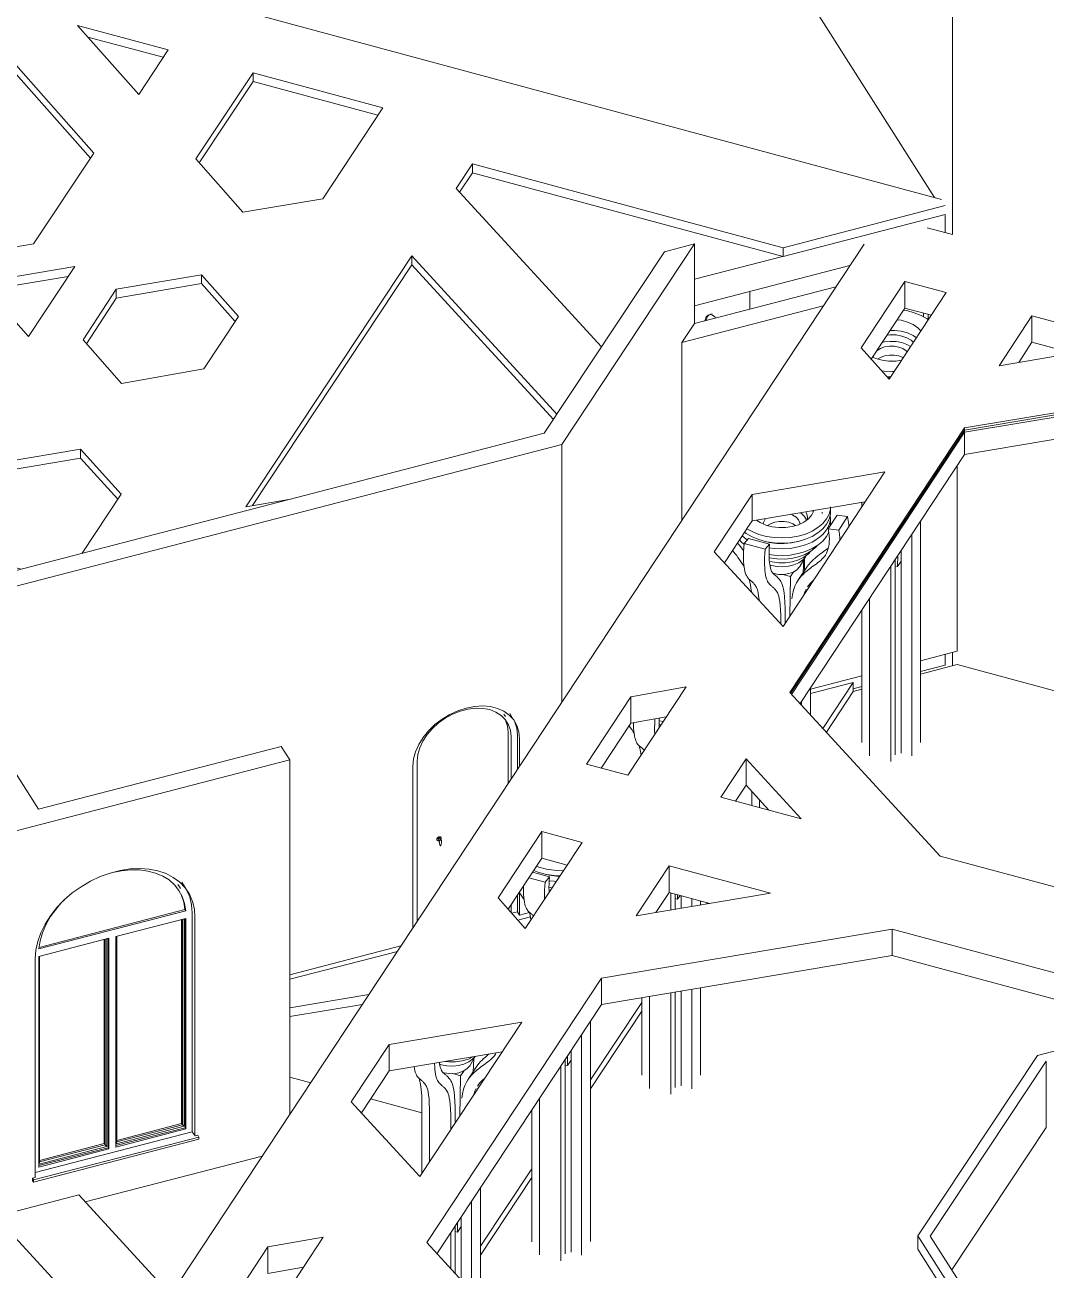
# Model space of a CAD drawing. Header units: millimetres. Extents: x -40531 to 31993, y -28732 to 45416.
# Drawn here: x -7916 to 964, y -4014 to 6819 of the extents above; entities that cross this region are included whole.
import ezdxf

# ---------------------------------------------------------------- set-up
doc = ezdxf.new("R2010")
doc.units = ezdxf.units.MM
for name, color, linetype, lineweight in [('A-DOOR', 31, 'Continuous', 9), ('A-DOOR-FRAM', 31, 'Continuous', 9), ('A-FLOR', 192, 'Continuous', 9), ('A-GENM', 13, 'Continuous', 9), ('A-GLAZ', 151, 'Continuous', 9), ('A-GLAZ-CURT', 52, 'Continuous', 9), ('A-WALL', 113, 'Continuous', 9), ('I-WALL', 2, 'Continuous', 9), ('S-FNDN', 32, 'Continuous', 9)]:
    doc.layers.add(name, color=color, linetype=linetype, lineweight=lineweight)

# ---------------------------------------------------------------- blocks, each defined once
blk = doc.blocks.new('Single Arch - wc-237963-3D Section')
at = {"layer": 'A-DOOR-FRAM'}
blk.add_line((-1941, 4306), (-1956, 4302), dxfattribs=at)
blk.add_polyline3d([(-1965, 4297, 0), (-1980, 4281, 0), (-1991, 4253, 0), (-1992, 4249, 0)], dxfattribs=at)
blk = doc.blocks.new('Arch - 750 x 2100 mm-239389-3D Section')
at = {"layer": 'A-DOOR'}
for p, q in [((-3738, 803), (-3751, 824)), ((-4333, -271), (-4332, -273)), ((-4321, -265), (-4322, -264)), ((-4321, -266), (-4310, -284)), ((-4321, -266), (-4321, -266)), ((-4298, -276), (-4309, -258)), ((-4305, -273), (-4304, -273)), ((-4304, -273), (-4302, -273)), ((-4301, -319), (-4302, -321)), ((-4298, -251), (-4299, -250)), ((-4294, -278), (-4295, -293))]:
    blk.add_line(p, q, dxfattribs=at)
for points in [[(-4335, -265, 0), (-4334, -261, 0), (-4332, -257, 0), (-4329, -253, 0), (-4325, -249, 0), (-4321, -247, 0), (-4316, -245, 0), (-4311, -244, 0), (-4307, -245, 0), (-4303, -246, 0), (-4300, -248, 0), (-4298, -252, 0)], [(-4332, -272, 0), (-4334, -269, 0), (-4335, -265, 0)], [(-4297, -257, 0), (-4297, -253, 0), (-4299, -250, 0), (-4302, -248, 0), (-4306, -246, 0), (-4310, -246, 0), (-4315, -247, 0), (-4320, -248, 0), (-4324, -251, 0), (-4328, -255, 0), (-4331, -258, 0), (-4333, -263, 0), (-4334, -267, 0)], [(-4334, -267, 0), (-4333, -271, 0), (-4331, -274, 0), (-4328, -276, 0), (-4324, -278, 0), (-4320, -278, 0), (-4315, -277, 0), (-4314, -277, 0)], [(-4322, -264, 0), (-4321, -262, 0), (-4321, -261, 0), (-4320, -259, 0), (-4318, -258, 0), (-4317, -257, 0), (-4315, -257, 0), (-4313, -256, 0), (-4312, -257, 0), (-4310, -257, 0), (-4309, -258, 0)], [(-4314, -283, 0), (-4314, -281, 0), (-4313, -279, 0), (-4311, -277, 0), (-4310, -276, 0), (-4307, -274, 0), (-4305, -273, 0)], [(-4305, -322, 0), (-4312, -304, 0), (-4314, -283, 0)], [(-4302, -322, 0), (-4302, -322, 0), (-4302, -322, 0), (-4302, -323, 0), (-4302, -323, 0), (-4302, -323, 0), (-4302, -323, 0), (-4302, -323, 0), (-4302, -323, 0), (-4303, -323, 0), (-4303, -323, 0), (-4303, -323, 0), (-4303, -323, 0), (-4303, -323, 0), (-4303, -323, 0), (-4303, -323, 0), (-4303, -323, 0), (-4303, -323, 0), (-4303, -323, 0), (-4303, -323, 0), (-4303, -323, 0), (-4303, -323, 0), (-4303, -323, 0), (-4303, -323, 0), (-4303, -323, 0), (-4303, -323, 0), (-4303, -323, 0), (-4304, -323, 0), (-4304, -323, 0), (-4304, -323, 0), (-4304, -323, 0), (-4304, -323, 0), (-4304, -323, 0), (-4304, -323, 0), (-4304, -323, 0), (-4304, -323, 0), (-4304, -323, 0), (-4304, -323, 0), (-4304, -323, 0), (-4304, -323, 0), (-4304, -323, 0), (-4304, -323, 0), (-4304, -323, 0), (-4304, -323, 0), (-4304, -323, 0), (-4304, -323, 0), (-4304, -323, 0), (-4304, -323, 0), (-4305, -323, 0), (-4305, -323, 0), (-4305, -323, 0), (-4305, -323, 0), (-4305, -323, 0), (-4305, -323, 0), (-4305, -323, 0), (-4305, -323, 0), (-4305, -323, 0), (-4305, -323, 0), (-4305, -323, 0), (-4305, -323, 0), (-4305, -323, 0), (-4305, -323, 0), (-4305, -323, 0)], [(-4304, -323, 0), (-4304, -323, 0), (-4305, -323, 0), (-4305, -323, 0), (-4305, -323, 0)], [(-4302, -321, 0), (-4302, -322, 0), (-4303, -322, 0)], [(-4302, -269, 0), (-4299, -266, 0), (-4297, -261, 0), (-4297, -257, 0)], [(-4302, -273, 0), (-4300, -272, 0), (-4298, -273, 0), (-4296, -273, 0), (-4295, -274, 0), (-4294, -276, 0), (-4294, -278, 0)], [(-4293, -280, 0), (-4293, -287, 0), (-4294, -293, 0), (-4295, -299, 0), (-4296, -305, 0), (-4297, -311, 0), (-4299, -316, 0), (-4301, -321, 0), (-4302, -322, 0)], [(-4293, -280, 0), (-4293, -280, 0), (-4293, -279, 0), (-4293, -279, 0), (-4293, -278, 0), (-4293, -277, 0), (-4293, -277, 0), (-4294, -276, 0), (-4294, -276, 0), (-4294, -275, 0), (-4294, -275, 0)]]:
    blk.add_polyline3d(points, dxfattribs=at)
at = {"layer": 'A-DOOR-FRAM'}
for p, q in [((-3675, 789), (-3699, 827)), ((-3714, 220), (-3714, 665)), ((-3689, 627), (-3689, 257)), ((-3634, 341), (-3634, 641)), ((-4505, 415), (-4505, -979)), ((-3634, -897), (-3634, -753)), ((-3689, -837), (-3689, -901)), ((-3712, -876), (-3713, -874)), ((-3682, -910), (-3634, -897))]:
    blk.add_line(p, q, dxfattribs=at)
for points in [[(-4505, 415, 0), (-4499, 472, 0), (-4483, 531, 0), (-4456, 589, 0), (-4419, 645, 0), (-4373, 698, 0), (-4320, 746, 0), (-4261, 788, 0), (-4197, 823, 0), (-4131, 849, 0), (-4063, 867, 0), (-3997, 875, 0), (-3933, 873, 0), (-3874, 862, 0), (-3821, 841, 0), (-3775, 812, 0), (-3739, 775, 0), (-3712, 731, 0), (-3695, 681, 0), (-3689, 627, 0)], [(-3714, 665, 0), (-3719, 719, 0), (-3736, 769, 0)], [(-3634, 641, 0), (-3640, 700, 0), (-3657, 754, 0)]]:
    blk.add_polyline3d(points, dxfattribs=at)
blk = doc.blocks.new('roof 3 - roof 3-224801-3D Section')
at = {"layer": 'A-GENM'}
for p, q in [((53, 5301), (-13118, 8858)), ((-12703, 8203), (-11723, 7939)), ((-11723, 7862), (-12644, 8111)), ((-11723, 7939), (-8889, 4738)), ((-11723, 7862), (-11723, 7939)), ((-8948, 4728), (-11723, 7862)), ((-10548, 7622), (-8534, 7078)), ((-8111, 4868), (-10548, 7622)), ((-8534, 7001), (-10459, 7521)), ((-8534, 7078), (-7318, 5704)), ((-8534, 7001), (-8534, 7078)), ((-7347, 5660), (-8534, 7001)), ((-7458, 6815), (-6670, 6602)), ((-6926, 6214), (-7458, 6815)), ((-6713, 6537), (-7368, 6713)), ((-6670, 6602), (-6926, 6214)), ((-6429, 5653), (-5933, 6403)), ((-5933, 6403), (-4804, 6098)), ((-5933, 6403), (-5933, 6326)), ((-5933, 6326), (-6400, 5620)), ((-4847, 6033), (-5933, 6326)), ((-4804, 6098), (-5327, 5306)), ((-7318, 5704), (-7841, 4914)), ((-6020, 5190), (-6429, 5653)), ((-4165, 5397), (-4024, 5610)), ((-4024, 5533), (-4136, 5364)), ((-4024, 5610), (-1323, 4881)), ((-4024, 5533), (-4024, 5610)), ((-1323, 4804), (-4024, 5533)), ((-2902, 4019), (-4165, 5397)), ((-5327, 5306), (-6020, 5190)), ((-1323, 4881), (87, 5247)), ((87, 5170), (-1323, 4804)), ((-7841, 4914), (-8111, 4868)), ((-1323, 4804), (-1323, 4881)), ((-5996, 2627), (-4553, 4809)), ((-4553, 4809), (-3290, 3432)), ((-4553, 4732), (-4553, 4809)), ((-8889, 4738), (-10346, 4494)), ((-8302, 4579), (-7482, 4717)), ((-7482, 4717), (-7884, 4108)), ((-4553, 4732), (-5938, 2637)), ((-3320, 3387), (-4553, 4732)), ((-7884, 4108), (-8302, 4579)), ((-7539, 4631), (-8243, 4513)), ((-7122, 4520), (-6380, 4645)), ((-6380, 4568), (-7122, 4443)), ((-6380, 4645), (-6059, 4282)), ((-6380, 4568), (-6380, 4645)), ((-6088, 4238), (-6380, 4568)), ((-7411, 4078), (-7122, 4520)), ((-7122, 4443), (-7382, 4045)), ((-7122, 4443), (-7122, 4520)), ((-10051, 4029), (-8493, 4291)), ((-8493, 4291), (-8355, 4135)), ((-8493, 4214), (-8493, 4291)), ((-6059, 4282), (-6360, 3826)), ((-8493, 4214), (-10007, 3960)), ((-8355, 4135), (-8850, 3387)), ((-8385, 4091), (-8493, 4214)), ((-7076, 3700), (-7411, 4078)), ((-6360, 3826), (-7076, 3700)), ((-8850, 3387), (-9567, 3267)), ((-8119, 3012), (-7433, 3127)), ((-7433, 3050), (-8119, 2935)), ((-7433, 3127), (-7080, 2738)), ((-7433, 3050), (-7433, 3127)), ((-7109, 2693), (-7433, 3050)), ((-8613, 2265), (-8119, 3012)), ((-8119, 2935), (-8570, 2253)), ((-8119, 3012), (-8119, 2935)), ((-9268, 2796), (-9237, 2801)), ((-9237, 2801), (-9254, 2775)), ((-7080, 2738), (-7420, 2223)), ((-5622, 2690), (-5996, 2627)), ((-7950, 2085), (-8613, 2265))]:
    blk.add_line(p, q, dxfattribs=at)
blk = doc.blocks.new('Family6 - Family6-227031-3D Section')
at = {"layer": 'A-GENM'}
for p, q in [((-713, 1097), (-1084, 1001)), ((-977, 697), (-713, 1097)), ((-713, 1020), (-713, 1097)), ((-713, 1020), (-947, 665)), ((-1985, -828), (-1979, -819)), ((-3521, -941), (-3630, -969)), ((-4677, -1241), (-5614, -1484)), ((-5614, -1732), (-4925, -1616)), ((-4982, -1703), (-5614, -1809)), ((-2997, -2360), (-2552, -1685)), ((-2552, -1762), (-2997, -2436)), ((-5431, -2384), (-5614, -2335)), ((-4465, -2645), (-4910, -2525)), ((-3954, -3807), (-3508, -3132)), ((-3508, -3209), (-3954, -3884)), ((-7449, -3359), (-9711, -3946)), ((-6649, -4231), (-7449, -3359)), ((-8034, -3695), (-6945, -4882))]:
    blk.add_line(p, q, dxfattribs=at)
blk = doc.blocks.new('Family7 - Family7-230587-3D Section')
at = {"layer": 'A-GENM'}
for p, q in [((149, 4996), (-70, 5055)), ((-619, 4912), (-6945, -4679)), ((-645, 4010), (-264, 4587)), ((-264, 4587), (96, 4490)), ((-264, 4356), (-264, 4587)), ((96, 4490), (-401, 3736)), ((-264, 4356), (-557, 3912)), ((-33, 4294), (-264, 4356)), ((555, 3854), (841, 4289)), ((841, 4289), (1724, 4051)), ((841, 4058), (841, 4289)), ((-401, 3736), (-645, 4010)), ((1724, 4051), (555, 3854)), ((841, 4058), (726, 3883)), ((1197, 3962), (841, 4058)), ((254, 3313), (2782, 3738)), ((2782, 3508), (254, 3082)), ((-1265, 1011), (254, 3313)), ((254, 3294), (254, 3313)), ((254, 3082), (254, 3294)), ((254, 3082), (-1176, 914)), ((-1593, 2735), (-438, 2930)), ((-438, 2930), (-1324, 1586)), ((-1922, 2236), (-1593, 2735)), ((-1593, 2505), (-1593, 2735)), ((-609, 2670), (-1593, 2505)), ((-1593, 2505), (-1638, 2437)), ((-1638, 2435), (-1833, 2140)), ((-1324, 1586), (-1922, 2236)), ((-2167, 1059), (-2673, 291)), ((-2647, 974), (-2167, 1059)), ((43, -413), (-1265, 1011)), ((-3033, 388), (-2647, 974)), ((-2647, 743), (-2647, 974)), ((-2339, 798), (-2647, 743)), ((-2647, 743), (-2904, 353)), ((-1865, 101), (-1645, 435)), ((-1645, 435), (-1165, -88)), ((-1645, 204), (-1645, 435)), ((-2673, 291), (-3033, 388)), ((-1645, 204), (-1736, 66)), ((-1446, -12), (-1645, 204)), ((-1165, -88), (-1865, 101)), ((-3801, -776), (-3421, -199)), ((-3421, -199), (-3071, -294)), ((-3421, -199), (-3421, -430)), ((-3071, -294), (-3565, -1042)), ((-3421, -430), (-3714, -874)), ((-3200, -490), (-3421, -430)), ((1715, -864), (43, -413)), ((-2602, -932), (-2315, -497)), ((-2315, -497), (-1432, -735)), ((-2315, -728), (-2315, -497)), ((-1432, -735), (-2602, -932)), ((-2315, -728), (-2431, -903)), ((-1960, -824), (-2315, -728)), ((-3565, -1042), (-3801, -776)), ((-2903, -1473), (-374, -1048)), ((-374, -1048), (1232, -1481)), ((-374, -1278), (-374, -1048)), ((-374, -1278), (-2903, -1704)), ((1232, -1711), (-374, -1278)), ((-4421, -3775), (-2903, -1473)), ((-2903, -1704), (-2903, -1473)), ((-2903, -1704), (-4333, -3872)), ((-4749, -2051), (-3594, -1857)), ((-3594, -1857), (-4481, -3200)), ((-5078, -2550), (-4749, -2051)), ((-4749, -2281), (-4749, -2051)), ((-3766, -2116), (-4749, -2281)), ((-4749, -2281), (-4989, -2646)), ((-4481, -3200), (-5078, -2550)), ((-5323, -3727), (-5829, -4495)), ((-5803, -3812), (-5323, -3727)), ((-3113, -5199), (-4421, -3775)), ((-6190, -4398), (-5803, -3812)), ((-5803, -3812), (-5803, -4043)), ((-5495, -3988), (-5803, -4043))]:
    blk.add_line(p, q, dxfattribs=at)
blk = doc.blocks.new('Family8 - COLUMN-V16-3D Section')
at = {"layer": 'A-GENM'}
for p, q in [((-422, 3759), (-387, 3757)), ((-389, 3754), (-419, 3755)), ((-638, 2665), (-638, 2626)), ((-127, 2505), (-127, 577)), ((-205, 459), (-205, 2387)), ((-348, 2170), (-348, 470)), ((-328, 2107), (-326, 2203)), ((-297, 2247), (-297, 484)), ((-387, 2111), (-387, 411)), ((-328, 2107), (-348, 2113)), ((-297, 2155), (-328, 2107)), ((-571, 461), (-571, 1832)), ((-638, 1730), (-638, 576))]:
    blk.add_line(p, q, dxfattribs=at)
for points in [[(-276, 4338, 0), (-247, 4333, 0), (-182, 4315, 0), (-123, 4291, 0), (-71, 4261, 0), (-59, 4253, 0)], [(-332, 4254, 0), (-297, 4249, 0), (-242, 4234, 0), (-193, 4212, 0), (-153, 4185, 0), (-124, 4155, 0)], [(-103, 4313, 0), (-102, 4300, 0), (-101, 4278, 0)], [(-62, 4254, 0), (-61, 4278, 0), (-61, 4301, 0)], [(-420, 4121, 0), (-391, 4124, 0), (-340, 4122, 0), (-292, 4112, 0), (-248, 4097, 0), (-210, 4075, 0), (-189, 4057, 0)], [(-393, 4161, 0), (-355, 4161, 0), (-297, 4154, 0), (-242, 4139, 0), (-193, 4117, 0), (-162, 4097, 0)], [(-520, 3970, 0), (-505, 3985, 0), (-476, 4003, 0), (-440, 4017, 0), (-399, 4023, 0), (-358, 4023, 0), (-317, 4016, 0), (-281, 4003, 0), (-252, 3984, 0), (-243, 3975, 0)], [(-464, 4056, 0), (-440, 4061, 0), (-391, 4066, 0), (-340, 4064, 0), (-292, 4055, 0), (-248, 4039, 0), (-214, 4020, 0)], [(-291, 3902, 0), (-344, 3894, 0), (-404, 3894, 0), (-462, 3901, 0), (-517, 3916, 0), (-547, 3928, 0)], [(-539, 3925, 0), (-538, 3936, 0), (-532, 3953, 0)], [(-501, 3911, 0), (-476, 3926, 0), (-440, 3940, 0), (-399, 3946, 0), (-358, 3946, 0), (-317, 3939, 0), (-281, 3926, 0), (-277, 3923, 0)], [(-356, 3804, 0), (-374, 3803, 0), (-444, 3806, 0), (-467, 3809, 0)], [(-399, 3894, 0), (-379, 3896, 0), (-364, 3895, 0)]]:
    blk.add_polyline3d(points, dxfattribs=at)
blk = doc.blocks.new('Family8 - COLUMN-V17-3D Section')
at = {"layer": 'A-GENM'}
for p, q in [((-911, 2581), (-911, 2627)), ((-1483, 2514), (-1475, 2525)), ((-1068, 2593), (-1062, 2580)), ((-983, 2567), (-983, 2581)), ((-853, 2553), (-931, 2435)), ((-911, 2474), (-911, 2532)), ((-853, 2553), (-762, 2542)), ((-840, 2424), (-762, 2542)), ((-925, 2406), (-945, 2369)), ((-840, 2424), (-931, 2435)), ((-912, 2488), (-912, 2463)), ((-1663, 2307), (-1625, 2351)), ((-1663, 2307), (-1480, 2257)), ((-1441, 2302), (-1625, 2351)), ((-1441, 2302), (-1480, 2257)), ((-1178, 2107), (-1125, 2197)), ((-1148, 2055), (-1143, 2167)), ((-1123, 2202), (-1129, 2192)), ((-1258, 2020), (-1232, 2060)), ((-1117, 2102), (-1195, 1985)), ((-1178, 2107), (-1181, 2103)), ((-1325, 2038), (-1258, 2020)), ((-1265, 1675), (-1258, 2020)), ((-1062, 1986), (-1062, 1984)), ((-1305, 1681), (-1305, 1615)), ((-1344, 1622), (-1344, 1607)), ((-1084, 1054), (-1084, 814)), ((-1162, 898), (-1162, 936)), ((-1595, 150), (-1595, 28)), ((-1528, 10), (-1528, 77))]:
    blk.add_line(p, q, dxfattribs=at)
for points in [[(-912, 2619, 0), (-912, 2609, 0), (-923, 2564, 0), (-945, 2522, 0)], [(-945, 2522, 0), (-978, 2482, 0), (-1020, 2446, 0), (-1071, 2415, 0), (-1129, 2390, 0), (-1193, 2372, 0), (-1261, 2360, 0), (-1330, 2356, 0), (-1400, 2359, 0), (-1469, 2369, 0), (-1533, 2387, 0), (-1592, 2411, 0), (-1638, 2436, 0)], [(-1074, 2556, 0), (-1103, 2523, 0), (-1142, 2494, 0), (-1189, 2471, 0), (-1243, 2455, 0), (-1301, 2447, 0), (-1361, 2446, 0), (-1419, 2453, 0), (-1474, 2468, 0), (-1523, 2490, 0), (-1555, 2511, 0)], [(-1496, 2478, 0), (-1494, 2489, 0), (-1483, 2514, 0)], [(-1458, 2464, 0), (-1432, 2479, 0), (-1396, 2492, 0), (-1356, 2499, 0), (-1314, 2499, 0), (-1274, 2492, 0), (-1238, 2478, 0), (-1215, 2464, 0)], [(-1255, 2562, 0), (-1238, 2555, 0), (-1209, 2536, 0), (-1188, 2513, 0), (-1178, 2487, 0), (-1177, 2477, 0)], [(-1175, 2575, 0), (-1167, 2570, 0), (-1138, 2543, 0), (-1119, 2513, 0), (-1118, 2511, 0)], [(-1126, 2583, 0), (-1119, 2571, 0), (-1111, 2539, 0), (-1112, 2515, 0)], [(-1056, 2595, 0), (-1057, 2593, 0), (-1074, 2556, 0)], [(-945, 2475, 0), (-923, 2518, 0), (-912, 2562, 0), (-912, 2595, 0)], [(-913, 2558, 0), (-912, 2513, 0), (-923, 2469, 0), (-945, 2427, 0)], [(-762, 2542, 0), (-756, 2507, 0), (-753, 2474, 0), (-752, 2454, 0)], [(-1659, 2405, 0), (-1645, 2395, 0), (-1592, 2365, 0), (-1533, 2341, 0), (-1469, 2323, 0), (-1400, 2313, 0), (-1330, 2310, 0), (-1261, 2314, 0), (-1193, 2326, 0), (-1129, 2344, 0), (-1071, 2369, 0), (-1020, 2400, 0), (-978, 2436, 0), (-945, 2475, 0)], [(-945, 2427, 0), (-978, 2387, 0), (-1020, 2351, 0), (-1071, 2320, 0), (-1129, 2295, 0), (-1193, 2277, 0), (-1261, 2265, 0), (-1330, 2261, 0), (-1400, 2264, 0), (-1444, 2270, 0)], [(-1355, 2447, 0), (-1336, 2448, 0), (-1320, 2447, 0)], [(-931, 2435, 0), (-925, 2404, 0), (-922, 2374, 0), (-921, 2347, 0), (-922, 2321, 0), (-924, 2298, 0), (-928, 2276, 0), (-933, 2256, 0), (-940, 2238, 0), (-947, 2222, 0), (-955, 2207, 0), (-964, 2194, 0), (-974, 2182, 0), (-985, 2171, 0), (-996, 2160, 0), (-1007, 2150, 0), (-1020, 2141, 0), (-1032, 2131, 0), (-1045, 2122, 0), (-1059, 2113, 0), (-1072, 2103, 0), (-1084, 2094, 0), (-1097, 2084, 0), (-1110, 2073, 0), (-1123, 2063, 0), (-1136, 2051, 0), (-1149, 2038, 0), (-1162, 2025, 0), (-1177, 2009, 0), (-1192, 1989, 0), (-1207, 1965, 0), (-1220, 1936, 0), (-1232, 1902, 0), (-1241, 1861, 0), (-1247, 1826, 0)], [(-829, 2336, 0), (-830, 2356, 0), (-834, 2389, 0), (-840, 2424, 0)], [(-1667, 2246, 0), (-1672, 2252, 0), (-1685, 2269, 0), (-1698, 2285, 0), (-1711, 2302, 0), (-1719, 2312, 0)], [(-1665, 2302, 0), (-1689, 2323, 0), (-1703, 2338, 0)], [(-1636, 2340, 0), (-1645, 2346, 0), (-1680, 2373, 0)], [(-1532, 1813, 0), (-1532, 1820, 0), (-1536, 1852, 0), (-1540, 1877, 0), (-1544, 1897, 0), (-1549, 1913, 0), (-1554, 1924, 0), (-1559, 1934, 0), (-1564, 1942, 0), (-1569, 1949, 0), (-1574, 1955, 0), (-1579, 1961, 0), (-1583, 1966, 0), (-1588, 1971, 0), (-1593, 1975, 0), (-1598, 1980, 0), (-1604, 1984, 0), (-1609, 1988, 0), (-1615, 1993, 0), (-1620, 1998, 0), (-1626, 2004, 0), (-1631, 2011, 0), (-1637, 2018, 0), (-1642, 2028, 0), (-1647, 2038, 0), (-1652, 2051, 0), (-1656, 2066, 0), (-1659, 2083, 0), (-1662, 2102, 0), (-1665, 2124, 0), (-1667, 2148, 0), (-1668, 2175, 0), (-1668, 2204, 0), (-1668, 2235, 0), (-1666, 2270, 0), (-1663, 2307, 0)], [(-1199, 2324, 0), (-1250, 2313, 0), (-1314, 2307, 0), (-1379, 2308, 0), (-1443, 2317, 0), (-1465, 2322, 0)], [(-945, 2369, 0), (-978, 2329, 0), (-1020, 2293, 0), (-1071, 2263, 0), (-1129, 2238, 0), (-1193, 2219, 0), (-1261, 2207, 0), (-1330, 2203, 0), (-1400, 2206, 0), (-1446, 2212, 0)], [(-1305, 1681, 0), (-1305, 1744, 0), (-1307, 1798, 0), (-1310, 1842, 0), (-1314, 1879, 0), (-1319, 1909, 0), (-1325, 1933, 0), (-1331, 1952, 0), (-1337, 1966, 0), (-1343, 1977, 0), (-1349, 1986, 0), (-1355, 1993, 0), (-1360, 2000, 0), (-1365, 2006, 0), (-1371, 2012, 0), (-1376, 2017, 0), (-1382, 2022, 0), (-1387, 2027, 0), (-1393, 2031, 0), (-1398, 2036, 0), (-1404, 2040, 0), (-1409, 2045, 0), (-1414, 2051, 0), (-1418, 2057, 0), (-1423, 2065, 0), (-1427, 2073, 0), (-1431, 2083, 0), (-1434, 2094, 0), (-1437, 2108, 0), (-1440, 2124, 0), (-1442, 2142, 0), (-1444, 2162, 0), (-1445, 2185, 0), (-1445, 2210, 0), (-1445, 2238, 0), (-1443, 2268, 0), (-1441, 2302, 0)], [(-1027, 2288, 0), (-1041, 2273, 0), (-1082, 2240, 0), (-1132, 2213, 0), (-1188, 2192, 0), (-1250, 2178, 0), (-1314, 2172, 0), (-1379, 2173, 0), (-1443, 2182, 0), (-1445, 2183, 0)], [(-1762, 2247, 0), (-1751, 2232, 0), (-1739, 2217, 0), (-1727, 2202, 0), (-1716, 2186, 0), (-1704, 2170, 0), (-1693, 2153, 0), (-1681, 2135, 0), (-1669, 2117, 0), (-1663, 2106, 0)], [(-1480, 2257, 0), (-1482, 2220, 0), (-1484, 2186, 0), (-1484, 2154, 0), (-1484, 2125, 0), (-1483, 2098, 0), (-1481, 2074, 0), (-1479, 2053, 0), (-1475, 2033, 0), (-1472, 2016, 0), (-1468, 2001, 0), (-1463, 1989, 0), (-1458, 1978, 0), (-1453, 1969, 0), (-1447, 1961, 0), (-1442, 1954, 0), (-1436, 1948, 0), (-1431, 1943, 0), (-1425, 1939, 0), (-1420, 1934, 0), (-1414, 1930, 0), (-1409, 1926, 0), (-1404, 1921, 0), (-1400, 1916, 0), (-1395, 1911, 0), (-1390, 1905, 0), (-1385, 1899, 0), (-1380, 1892, 0), (-1375, 1884, 0), (-1370, 1875, 0), (-1365, 1863, 0), (-1360, 1848, 0), (-1356, 1828, 0), (-1352, 1802, 0), (-1348, 1770, 0), (-1346, 1730, 0), (-1344, 1681, 0), (-1344, 1622, 0)], [(-1081, 2240, 0), (-1103, 2217, 0), (-1142, 2188, 0), (-1189, 2165, 0), (-1243, 2149, 0), (-1301, 2140, 0), (-1361, 2140, 0), (-1419, 2147, 0), (-1444, 2152, 0)], [(-1129, 2192, 0), (-1153, 2164, 0), (-1187, 2140, 0), (-1229, 2121, 0), (-1275, 2109, 0), (-1325, 2104, 0), (-1376, 2106, 0), (-1424, 2115, 0), (-1440, 2120, 0)], [(-1117, 2102, 0), (-1114, 2107, 0), (-1099, 2126, 0), (-1085, 2142, 0), (-1071, 2156, 0), (-1058, 2168, 0), (-1045, 2180, 0), (-1032, 2191, 0), (-1020, 2201, 0), (-1007, 2211, 0), (-994, 2221, 0), (-981, 2230, 0), (-968, 2240, 0), (-955, 2249, 0), (-942, 2258, 0), (-930, 2267, 0)], [(-1181, 2103, 0), (-1203, 2079, 0), (-1234, 2059, 0), (-1273, 2045, 0), (-1315, 2038, 0), (-1359, 2038, 0), (-1402, 2046, 0), (-1414, 2049, 0)], [(-1617, 1995, 0), (-1614, 1985, 0), (-1606, 1945, 0), (-1600, 1900, 0), (-1599, 1886, 0)], [(-1111, 1930, 0), (-1100, 1946, 0), (-1087, 1959, 0), (-1076, 1972, 0), (-1064, 1983, 0), (-1060, 1987, 0)], [(-1140, 1866, 0), (-1133, 1886, 0), (-1123, 1910, 0)]]:
    blk.add_polyline3d(points, dxfattribs=at)
blk = doc.blocks.new('Family8 - COLUMN-V18-3D Section')
at = {"layer": 'A-GENM'}
for p, q in [((-2364, 759), (-2402, 765)), ((-2300, -732), (-2300, -881)), ((-2261, -742), (-2261, -875)), ((-2242, -788), (-2241, -748)), ((-2219, -754), (-2242, -788)), ((-2211, -756), (-2211, -866)), ((-2242, -788), (-2261, -782)), ((-2118, -850), (-2118, -781)), ((-2041, -802), (-2041, -837)), ((-2300, -1602), (-2300, -2484)), ((-2261, -1596), (-2261, -2425)), ((-2211, -1587), (-2211, -2411)), ((-2118, -2436), (-2118, -1572)), ((-2041, -1559), (-2041, -2318)), ((-2552, -1645), (-2552, -2319)), ((-2484, -2434), (-2484, -1633))]:
    blk.add_line(p, q, dxfattribs=at)
for points in [[(-2438, 780, 0), (-2439, 773, 0), (-2440, 738, 0), (-2441, 707, 0), (-2441, 677, 0), (-2440, 651, 0), (-2439, 645, 0)], [(-2400, 705, 0), (-2401, 714, 0), (-2402, 737, 0), (-2402, 762, 0), (-2402, 786, 0)], [(-2661, 722, 0), (-2649, 705, 0), (-2638, 688, 0), (-2626, 669, 0), (-2620, 659, 0)], [(-2531, 507, 0), (-2535, 513, 0), (-2540, 518, 0), (-2545, 523, 0), (-2550, 528, 0), (-2555, 532, 0), (-2560, 536, 0), (-2566, 541, 0), (-2571, 545, 0), (-2577, 550, 0), (-2583, 556, 0), (-2588, 563, 0), (-2594, 571, 0), (-2599, 580, 0), (-2604, 591, 0), (-2608, 604, 0), (-2612, 618, 0), (-2616, 635, 0), (-2619, 655, 0), (-2622, 676, 0), (-2623, 700, 0), (-2625, 727, 0), (-2625, 747, 0)], [(-2382, 731, 0), (-2400, 735, 0), (-2402, 735, 0)], [(-2573, 548, 0), (-2571, 537, 0), (-2563, 498, 0), (-2558, 465, 0)]]:
    blk.add_polyline3d(points, dxfattribs=at)
blk = doc.blocks.new('Family8 - COLUMN-V19-3D Section')
at = {"layer": 'A-GENM'}
for p, q in [((-3533, -600), (-3393, -638)), ((-3355, -593), (-3502, -553)), ((-3355, -593), (-3393, -638)), ((-3330, -687), (-3359, -683)), ((-2997, -1847), (-2997, -3766)), ((-3075, -3884), (-3075, -1965)), ((-3198, -2235), (-3197, -2150)), ((-3167, -2105), (-3167, -3859)), ((-3257, -2241), (-3257, -3932)), ((-3218, -2182), (-3218, -3873)), ((-3198, -2235), (-3218, -2230)), ((-3167, -2188), (-3198, -2235)), ((-3441, -3882), (-3441, -2520)), ((-3508, -2622), (-3508, -3767))]:
    blk.add_line(p, q, dxfattribs=at)
for points in [[(-3492, -537, 0), (-3447, -555, 0), (-3382, -572, 0), (-3314, -582, 0), (-3263, -585, 0)], [(-3233, -539, 0), (-3244, -539, 0), (-3314, -536, 0), (-3382, -526, 0), (-3447, -508, 0), (-3468, -501, 0)], [(-3393, -638, 0), (-3395, -675, 0), (-3397, -709, 0), (-3398, -741, 0), (-3397, -770, 0), (-3397, -787, 0)], [(-3265, -589, 0), (-3293, -587, 0), (-3357, -578, 0), (-3378, -573, 0)], [(-3358, -728, 0), (-3358, -710, 0), (-3359, -685, 0), (-3358, -657, 0), (-3357, -627, 0), (-3355, -593, 0)], [(-3294, -633, 0), (-3314, -631, 0), (-3357, -626, 0)], [(-3617, -727, 0), (-3606, -742, 0), (-3594, -760, 0), (-3583, -779, 0), (-3576, -789, 0)], [(-3493, -933, 0), (-3497, -929, 0), (-3502, -924, 0), (-3507, -920, 0), (-3512, -915, 0), (-3517, -911, 0), (-3522, -907, 0), (-3528, -902, 0), (-3534, -897, 0), (-3539, -891, 0), (-3545, -885, 0), (-3550, -877, 0), (-3555, -867, 0), (-3560, -857, 0), (-3565, -844, 0), (-3569, -829, 0), (-3573, -812, 0), (-3576, -793, 0), (-3578, -771, 0), (-3580, -747, 0), (-3581, -720, 0), (-3582, -691, 0), (-3581, -674, 0)], [(-3349, -714, 0), (-3357, -713, 0), (-3358, -713, 0)], [(-3530, -900, 0), (-3527, -911, 0), (-3519, -950, 0), (-3517, -968, 0)]]:
    blk.add_polyline3d(points, dxfattribs=at)
blk = doc.blocks.new('Family8 - COLUMN-V20-3D Section')
at = {"layer": 'A-GENM'}
for p, q in [((-4048, -2236), (-4001, -2156)), ((-3987, -2241), (-4065, -2358)), ((-4048, -2236), (-4051, -2239)), ((-4018, -2288), (-4013, -2175)), ((-4196, -2304), (-4129, -2323)), ((-4135, -2677), (-4129, -2323)), ((-4129, -2323), (-4101, -2282)), ((-4465, -2556), (-4465, -3176)), ((-4398, -3074), (-4398, -2671)), ((-4175, -2662), (-4175, -2737)), ((-4214, -2721), (-4214, -2796)), ((-3954, -3298), (-3954, -4284)), ((-4032, -4199), (-4032, -3416)), ((-4124, -3555), (-4124, -4099)), ((-4175, -3633), (-4175, -4044)), ((-4155, -3683), (-4175, -3678)), ((-4155, -3683), (-4154, -3600)), ((-4124, -3636), (-4155, -3683)), ((-4214, -3692), (-4214, -4001))]:
    blk.add_line(p, q, dxfattribs=at)
for points in [[(-4002, -2156, 0), (-4023, -2179, 0), (-4057, -2203, 0), (-4099, -2221, 0), (-4145, -2234, 0), (-4195, -2239, 0), (-4246, -2237, 0), (-4294, -2228, 0), (-4310, -2223, 0)], [(-4020, -2159, 0), (-4059, -2178, 0), (-4113, -2194, 0), (-4171, -2202, 0), (-4231, -2203, 0), (-4261, -2200, 0)], [(-3819, -2125, 0), (-3825, -2136, 0), (-3834, -2149, 0), (-3844, -2161, 0), (-3855, -2172, 0), (-3866, -2182, 0), (-3878, -2192, 0), (-3890, -2202, 0), (-3903, -2211, 0), (-3916, -2221, 0), (-3929, -2230, 0), (-3942, -2239, 0), (-3955, -2249, 0), (-3967, -2259, 0), (-3980, -2269, 0), (-3993, -2280, 0), (-4006, -2292, 0), (-4019, -2304, 0), (-4032, -2318, 0), (-4047, -2334, 0), (-4062, -2354, 0), (-4077, -2378, 0), (-4090, -2407, 0), (-4102, -2441, 0), (-4111, -2481, 0), (-4117, -2517, 0)], [(-3987, -2241, 0), (-3984, -2236, 0), (-3969, -2216, 0), (-3955, -2200, 0), (-3941, -2187, 0), (-3928, -2174, 0), (-3915, -2163, 0), (-3902, -2152, 0), (-3890, -2141, 0), (-3882, -2136, 0)], [(-4398, -2671, 0), (-4398, -2612, 0), (-4400, -2563, 0), (-4402, -2523, 0), (-4406, -2491, 0), (-4410, -2465, 0), (-4414, -2445, 0), (-4419, -2430, 0), (-4424, -2418, 0), (-4429, -2409, 0), (-4434, -2401, 0), (-4439, -2394, 0), (-4444, -2388, 0), (-4449, -2382, 0), (-4454, -2377, 0), (-4458, -2372, 0), (-4463, -2367, 0), (-4469, -2363, 0), (-4474, -2359, 0), (-4479, -2354, 0), (-4485, -2350, 0), (-4490, -2345, 0), (-4496, -2339, 0), (-4502, -2332, 0), (-4507, -2324, 0), (-4512, -2315, 0), (-4517, -2304, 0), (-4522, -2292, 0), (-4526, -2277, 0), (-4529, -2260, 0), (-4532, -2245, 0)], [(-4354, -2215, 0), (-4354, -2218, 0), (-4353, -2244, 0), (-4351, -2268, 0), (-4349, -2290, 0), (-4346, -2309, 0), (-4342, -2326, 0), (-4338, -2341, 0), (-4333, -2354, 0), (-4328, -2365, 0), (-4323, -2374, 0), (-4318, -2382, 0), (-4312, -2389, 0), (-4306, -2394, 0), (-4301, -2399, 0), (-4295, -2404, 0), (-4290, -2408, 0), (-4285, -2413, 0), (-4280, -2417, 0), (-4275, -2422, 0), (-4270, -2426, 0), (-4265, -2432, 0), (-4260, -2437, 0), (-4255, -2444, 0), (-4250, -2451, 0), (-4245, -2459, 0), (-4240, -2468, 0), (-4235, -2480, 0), (-4230, -2495, 0), (-4226, -2515, 0), (-4222, -2540, 0), (-4218, -2573, 0), (-4216, -2613, 0), (-4214, -2662, 0), (-4214, -2721, 0)], [(-4175, -2662, 0), (-4175, -2598, 0), (-4177, -2545, 0), (-4180, -2500, 0), (-4184, -2463, 0), (-4189, -2433, 0), (-4195, -2409, 0), (-4201, -2391, 0), (-4207, -2376, 0), (-4214, -2366, 0), (-4219, -2357, 0), (-4225, -2349, 0), (-4230, -2343, 0), (-4236, -2336, 0), (-4241, -2331, 0), (-4246, -2325, 0), (-4252, -2321, 0), (-4257, -2316, 0), (-4263, -2311, 0), (-4268, -2307, 0), (-4274, -2302, 0), (-4279, -2297, 0), (-4284, -2292, 0), (-4289, -2285, 0), (-4293, -2278, 0), (-4297, -2270, 0), (-4301, -2260, 0), (-4304, -2248, 0), (-4308, -2235, 0), (-4310, -2219, 0), (-4312, -2208, 0)], [(-4051, -2239, 0), (-4073, -2264, 0), (-4105, -2284, 0), (-4143, -2297, 0), (-4185, -2305, 0), (-4230, -2304, 0), (-4272, -2297, 0), (-4284, -2293, 0)], [(-4487, -2347, 0), (-4484, -2358, 0), (-4476, -2398, 0), (-4470, -2443, 0), (-4466, -2496, 0), (-4465, -2556, 0)], [(-3982, -2413, 0), (-3970, -2397, 0), (-3958, -2383, 0), (-3946, -2371, 0), (-3934, -2360, 0), (-3922, -2349, 0), (-3915, -2342, 0)], [(-3932, -2357, 0), (-3935, -2368, 0), (-3937, -2375, 0)], [(-4015, -2493, 0), (-4013, -2485, 0), (-4003, -2456, 0), (-3993, -2433, 0)]]:
    blk.add_polyline3d(points, dxfattribs=at)
blk = doc.blocks.new('System Panel - Glazed-251413-3D Section')
at = {"layer": 'A-GLAZ-CURT'}
for p, q in [((2782, 3719), (254, 3294)), ((254, 3275), (2782, 3700)), ((4389, 3287), (2782, 3719)), ((2782, 3700), (2782, 3719)), ((2782, 3700), (4389, 3267)), ((254, 3294), (-1258, 1003)), ((-1250, 995), (254, 3275)), ((254, 3275), (254, 3294)), ((7245, 66), (4389, 3287)), ((4389, 3267), (4389, 3287)), ((4389, 3267), (7230, 64))]:
    blk.add_line(p, q, dxfattribs=at)
blk = doc.blocks.new('Arched _2_ - Arched _2_ 3-V38-3D Section')
at = {"layer": 'A-GLAZ'}
for p, q in [((-9478, -1165), (-9475, -1164)), ((-8787, -1255), (-8801, -1232)), ((-8778, -1269), (-8787, -1255)), ((-8737, -1258), (-8766, -1213)), ((-9796, -1375), (-9783, -1362)), ((-8732, -1462), (-10008, -1793)), ((-10006, -1780), (-8739, -1451)), ((-8739, -1451), (-8732, -1462)), ((-8675, -3384), (-8675, -1480)), ((-9339, -1686), (-8731, -1528)), ((-8768, -1537), (-8768, -3313)), ((-8761, -1536), (-8761, -3324)), ((-8747, -3337), (-8747, -1532)), ((-8737, -3349), (-8737, -1529)), ((-8731, -1528), (-8731, -3359)), ((-10009, -1859), (-9401, -1701)), ((-9440, -1712), (-9440, -3487)), ((-9433, -1710), (-9433, -3498)), ((-9418, -3512), (-9418, -1706)), ((-9407, -3523), (-9407, -1703)), ((-9401, -1701), (-9401, -3533)), ((-9339, -3517), (-9339, -1686)), ((-9335, -1684), (-9335, -3490)), ((-9331, -3471), (-9331, -1683)), ((-10009, -3691), (-10009, -1859)), ((-10007, -1859), (-10007, -3665)), ((-10003, -3646), (-10003, -1858)), ((-9339, -3505), (-8737, -3349)), ((-9335, -3490), (-8747, -3337)), ((-8768, -3313), (-9331, -3459)), ((-8761, -3324), (-9331, -3471)), ((-8761, -3324), (-8768, -3313)), ((-8747, -3337), (-8761, -3324)), ((-8737, -3349), (-8731, -3359)), ((-10055, -3803), (-8618, -3430)), ((-8618, -3449), (-10055, -3822)), ((-8675, -3384), (-10041, -3738)), ((-8731, -3359), (-9339, -3517)), ((-8651, -3421), (-8675, -3384)), ((-8628, -3415), (-8651, -3421)), ((-8618, -3430), (-8628, -3415)), ((-8618, -3430), (-8618, -3449)), ((-10009, -3679), (-9407, -3523)), ((-9401, -3533), (-10009, -3691)), ((-10007, -3665), (-9418, -3512)), ((-9440, -3487), (-10003, -3634)), ((-9433, -3498), (-10003, -3646)), ((-9433, -3498), (-9440, -3487)), ((-9418, -3512), (-9433, -3498)), ((-9401, -3533), (-9407, -3523)), ((-9335, -3490), (-9331, -3471)), ((-10007, -3665), (-10003, -3646)), ((-10041, -3782), (-10064, -3788)), ((-10064, -3788), (-10055, -3803)), ((-10064, -3788), (-10064, -3807)), ((-10055, -3822), (-10064, -3807)), ((-10055, -3822), (-10055, -3803))]:
    blk.add_line(p, q, dxfattribs=at)
for points in [[(-9425, -1146, 0), (-9370, -1130, 0), (-9290, -1113, 0), (-9211, -1105, 0), (-9135, -1106, 0), (-9062, -1116, 0), (-8994, -1134, 0), (-8932, -1160, 0), (-8877, -1194, 0), (-8830, -1236, 0), (-8791, -1285, 0), (-8762, -1339, 0), (-8742, -1398, 0), (-8732, -1462, 0)], [(-8675, -1480, 0), (-8681, -1409, 0), (-8697, -1342, 0), (-8721, -1285, 0)], [(-10008, -1793, 0), (-9998, -1724, 0), (-9978, -1654, 0), (-9949, -1585, 0), (-9910, -1516, 0), (-9863, -1450, 0), (-9820, -1400, 0)], [(-8739, -1451, 0), (-8749, -1388, 0), (-8769, -1328, 0)]]:
    blk.add_polyline3d(points, dxfattribs=at)

msp = doc.modelspace()

# ---------------------------------------------------------------- linework, layer by layer
at = {"layer": 'A-FLOR'}
for p, q in [((-6, 5317), (-4528, 12435)), ((86, 5170), (86, 5013)), ((-2093, 4607), (-1328, 4805)), ((-742, 4727), (-2093, 4376)), ((86, 1343), (86, 1250)), ((86, 1250), (-127, 1195)), ((-638, 1062), (-713, 1043)), ((-5852, -3022), (-7392, -3421))]:
    msp.add_line(p, q, dxfattribs=at)
at = {"layer": 'A-WALL'}
for p, q in [((150, 4995), (150, 7325)), ((-2093, 4914), (-3248, 3168)), ((-2093, 4914), (-2355, 4846)), ((-2093, 4222), (-2093, 4914)), ((-3400, 3266), (-2355, 4846)), ((-2093, 4222), (-864, 4541)), ((-974, 4375), (-2203, 4056)), ((-2093, 4222), (-2203, 4056)), ((-2203, 4056), (-2203, 2510)), ((-8879, 1844), (-3400, 3266)), ((-3248, 3168), (-8804, 1726)), ((-3248, 927), (-3248, 3168)), ((190, 1370), (190, 2986)), ((-1136, 2179), (-1136, 2074)), ((-127, 1287), (190, 1370)), ((150, 1244), (150, 1359)), ((-8548, 1177), (-7797, -5)), ((-1084, 1039), (-638, 1155)), ((-7797, -5), (-5689, 542)), ((-5614, 424), (-5689, 542)), ((-3615, 611), (-3615, 370)), ((-5614, 424), (-15924, -2252)), ((-5614, -2661), (-5614, 424)), ((-4542, -1035), (-4542, 371)), ((-3615, -729), (-3615, -927)), ((-6438, -944), (-6438, -2847)), ((-3615, -927), (-3634, -897)), ((-3615, -927), (-3529, -904)), ((-5614, -1445), (-4647, -1194)), ((-7827, -3208), (-7827, -1304))]:
    msp.add_line(p, q, dxfattribs=at)
for points in [[(-4542, 371, 0), (-4536, 433, 0), (-4519, 496, 0), (-4491, 559, 0), (-4453, 620, 0), (-4406, 678, 0), (-4351, 732, 0), (-4289, 779, 0), (-4221, 820, 0), (-4151, 852, 0), (-4078, 876, 0), (-4006, 890, 0), (-3935, 894, 0), (-3868, 888, 0), (-3806, 873, 0), (-3751, 848, 0), (-3704, 815, 0), (-3666, 773, 0), (-3638, 724, 0), (-3621, 670, 0), (-3615, 611, 0)], [(-7827, -1304, 0), (-7822, -1230, 0), (-7805, -1155, 0), (-7779, -1079, 0), (-7741, -1004, 0), (-7695, -931, 0), (-7639, -860, 0), (-7575, -794, 0), (-7505, -733, 0), (-7428, -679, 0), (-7347, -631, 0), (-7263, -591, 0), (-7176, -560, 0), (-7089, -537, 0), (-7002, -523, 0), (-6918, -520, 0), (-6837, -525, 0), (-6760, -540, 0), (-6689, -564, 0), (-6626, -598, 0), (-6570, -639, 0), (-6523, -688, 0), (-6486, -744, 0), (-6459, -806, 0), (-6443, -873, 0), (-6438, -944, 0)]]:
    msp.add_polyline3d(points, dxfattribs=at)
at = {"layer": 'I-WALL'}
for p, q in [((-1612, 4501), (-1612, 4347)), ((888, -2146), (1481, -1992)), ((-151, -3717), (888, -2146)), ((964, -2195), (-43, -3718)), ((964, -2195), (964, -2772)), ((-151, -3833), (-151, -3717)), ((834, -5267), (-151, -3717)), ((-43, -3718), (930, -5249))]:
    msp.add_line(p, q, dxfattribs=at)
msp.add_polyline3d([(-2003, 4246, 0), (-2002, 4251, 0), (-1991, 4278, 0), (-1976, 4295, 0), (-1958, 4300, 0), (-1938, 4293, 0), (-1915, 4276, 0), (-1910, 4271, 0)], dxfattribs=at)
at = {"layer": 'S-FNDN'}
for p, q in [((190, 1254), (-127, 1172)), ((2754, 562), (190, 1254)), ((-638, 1039), (-713, 1020)), ((964, -2772), (144, -4012)), ((768, -5278), (-151, -3833))]:
    msp.add_line(p, q, dxfattribs=at)

# ---------------------------------------------------------------- block references
at = {"layer": 'A-DOOR'}
for name in ['Single Arch - wc-237963-3D Section', 'Arch - 750 x 2100 mm-239389-3D Section']:
    msp.add_blockref(name, (0, 0), dxfattribs=at)
at = {"layer": 'A-GENM'}
for name in ['roof 3 - roof 3-224801-3D Section', 'Family7 - Family7-230587-3D Section', 'Family8 - COLUMN-V16-3D Section', 'Family8 - COLUMN-V17-3D Section', 'Family6 - Family6-227031-3D Section', 'Family8 - COLUMN-V18-3D Section', 'Family8 - COLUMN-V19-3D Section', 'Family8 - COLUMN-V20-3D Section']:
    msp.add_blockref(name, (0, 0), dxfattribs=at)
at = {"layer": 'A-GLAZ'}
msp.add_blockref('Arched _2_ - Arched _2_ 3-V38-3D Section', (2214, 574), dxfattribs=at)
at = {"layer": 'A-GLAZ-CURT'}
msp.add_blockref('System Panel - Glazed-251413-3D Section', (0, 0), dxfattribs=at)

doc.saveas('drawing.dxf')
